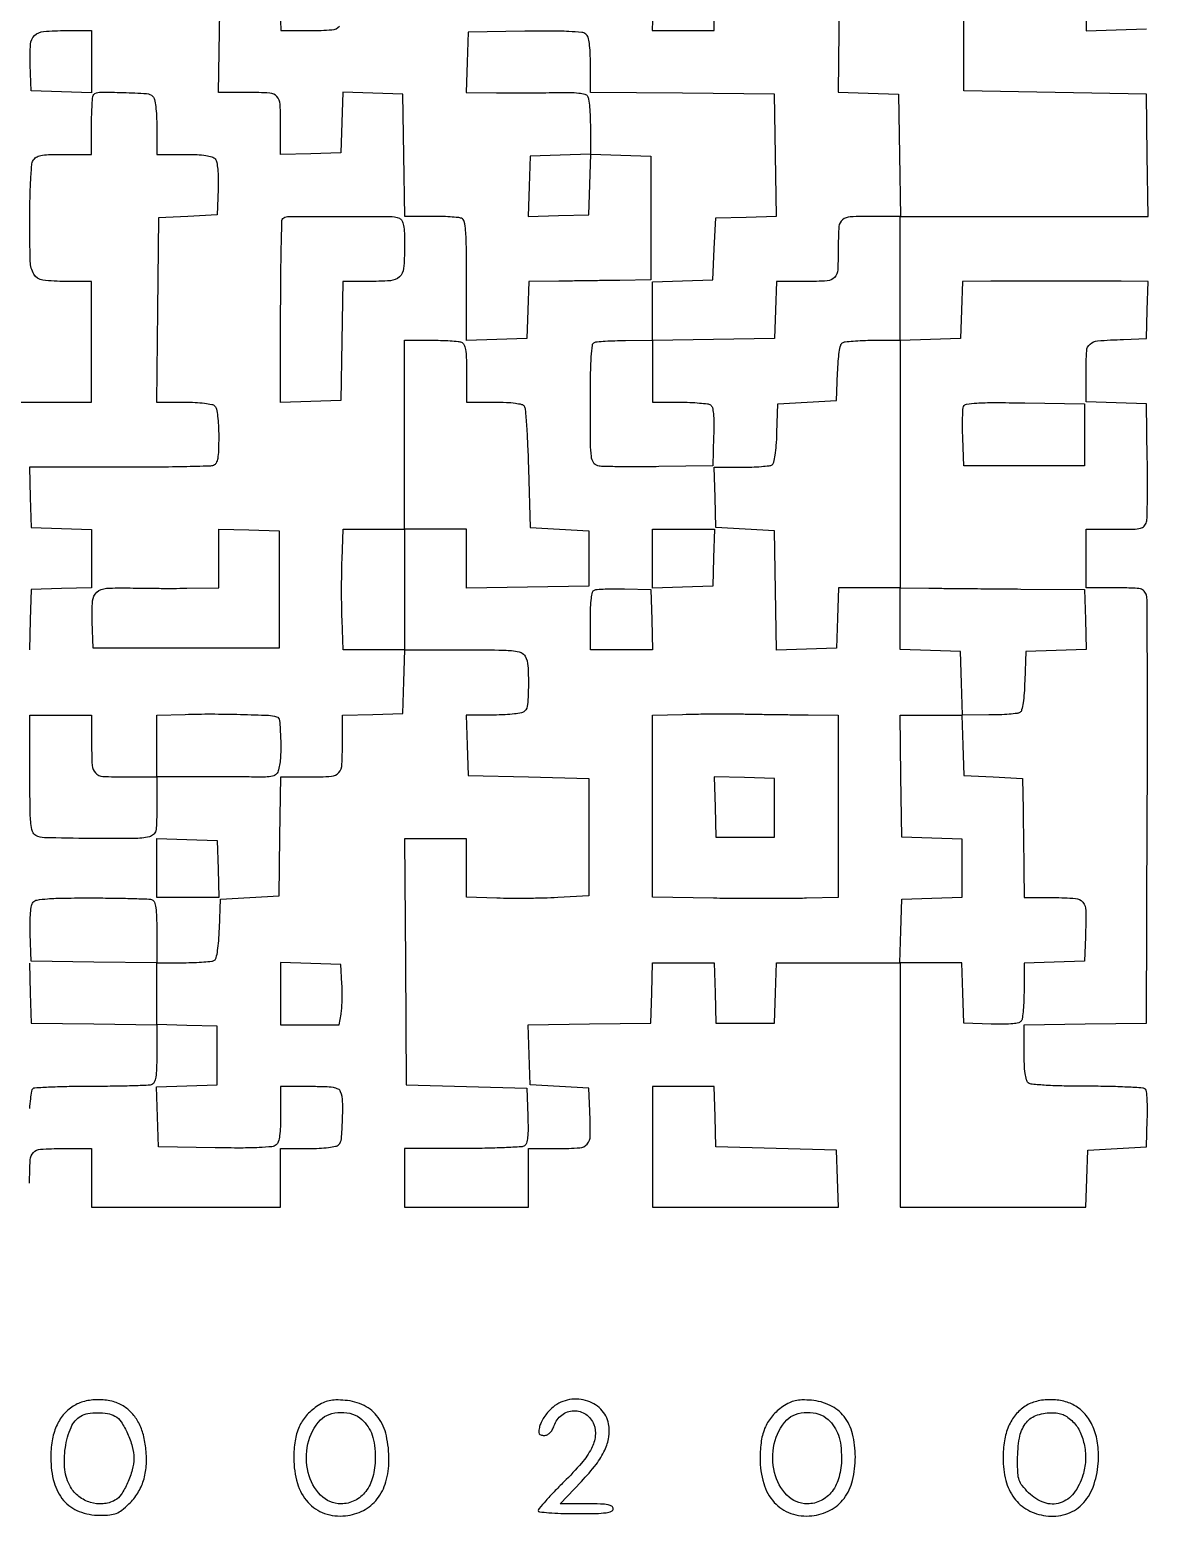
# Model space of a CAD drawing. Extents: x 156 to 936, y 95 to 969.
# Drawn here: x 593 to 936.1, y 95.2 to 551.3 of the extents above; entities that cross this region are included whole.
import ezdxf

# ---------------------------------------------------------------- set-up
doc = ezdxf.new("R2010")
doc.units = 0

msp = doc.modelspace()

# ---------------------------------------------------------------- linework, layer by layer
for points in [[(841.5, 569.5), (841.228074, 550.787816), (840.956148, 532.075632), (850.228074, 531.787816), (859.5, 531.5), (859.772065, 512.75), (860.044131, 494), (852.103853, 494, 0.010676), (844.684058, 493.841552, 0.161326), (842.305251, 492.939094, 0.205904), (841.224373, 490.873861, 0.019011), (841, 484.974799, -0.011616), (840.828179, 477.579887, -0.175745), (839.856847, 475.246107, -0.194734), (837.654189, 474.198876, -0.014789), (830.931944, 474), (822.077866, 474), (821.788933, 465.25), (821.5, 456.5), (802.75, 456.227935), (784, 455.955869), (784, 464.940409), (784, 473.924948), (793.25, 474.212474), (802.5, 474.5), (803, 484), (803.5, 493.5), (812.771926, 493.787816), (822.043852, 494.075632), (821.771926, 512.787816), (821.5, 531.5), (793.25, 531.765573), (765, 532.031147), (765, 540.393129, 0.00954), (764.925205, 544.313039, 0.026538), (764.674417, 547.054664, 0.036656), (764.259132, 548.933264, 0.147872), (763.618471, 549.901678, 0.151969), (762.323087, 550.43581, 0.010742), (758.372241, 550.704806, 0.01151), (752.824314, 550.83508, 0.00406), (744.868471, 550.774123), (727.5, 550.5), (727.212474, 541.25), (726.924948, 532), (736.212474, 531.903093, 0.002372), (740.412753, 531.879196, 0.001439), (745.382332, 531.8888, 0.001441), (750.313859, 531.926738, 0.002541), (754.386953, 531.990516, -0.00795), (758.663692, 532.011215, -0.026717), (761.456721, 531.830869, -0.039647), (763.277935, 531.467082, -0.18441), (764.12164, 530.837423, -0.109127), (764.455539, 529.915695, -0.010007), (764.724851, 527.480454, -0.012554), (764.916934, 524.530439, -0.009513), (764.984687, 521.287526), (765, 513.075052), (755.75, 512.787526), (746.5, 512.5), (746.211971, 503.211971), (745.923942, 493.923942), (755.211971, 494.211971), (764.5, 494.5), (764.788016, 503.787023), (765.076031, 513.074046), (774.288016, 512.787023), (783.5, 512.5), (783.5, 493.5), (783.5, 474.5), (774, 474.356392, -0.000274), (769.695265, 474.293679, -0.000165), (764.584874, 474.223716, -0.000165), (759.501922, 474.157478, -0.000288), (755.288933, 474.106392), (746.077866, 474), (745.788933, 465.25), (745.5, 456.5), (736.25, 456.212474), (727, 455.924948), (727, 474.355485, 0.002466), (726.948949, 484.708313, 0.018261), (726.72031, 489.634487, 0.036185), (726.288709, 492.39242, 0.249177), (725.418213, 493.393011, 0.068379), (724.400909, 493.631058, 0.007341), (721.981582, 493.821697, 0.00892), (719.079686, 493.955613, 0.007069), (715.940278, 494), (708.044131, 494), (707.772065, 512.75), (707.5, 531.5), (698.288016, 531.787023), (689.076031, 532.074046), (688.788016, 522.787023), (688.5, 513.5), (679.25, 513.212474), (670, 512.924948), (670, 520.880687, 0.011345), (669.829519, 528.393498, 0.175121), (668.857023, 530.745281, 0.195701), (666.647444, 531.80026, 0.014735), (659.870946, 532), (650.955869, 532), (651.227935, 550.75), (651.5, 569.5)], [(593, 197.418213, -0.01257), (593.178205, 204.50542, -0.179949), (594.159562, 206.785965, -0.190034), (596.370658, 207.807402, -0.014293), (603.106989, 208), (612, 208), (612, 199), (612, 190), (641, 190), (670, 190), (670, 199), (670, 208), (678.3, 208, 0.011084), (681.828493, 208.07823, 0.020332), (684.693122, 208.322289, 0.021091), (686.860329, 208.689458, 0.144849), (687.8, 209.2, 0.177167), (688.629377, 210.986201, 0.011865), (688.974536, 216.705453, 0.01606), (688.999676, 222.379382, 0.084883), (688.393011, 225.418213, 0.192406), (687.653872, 226.217093, 0.06988), (686.154102, 226.688469, 0.034532), (683.571713, 226.937024, 0.00673), (678.893011, 227), (670, 227), (670, 218.622445, -0.009512), (669.925259, 214.694117, -0.026507), (669.674557, 211.948271, -0.036628), (669.259343, 210.067419, -0.14796), (668.618471, 209.098322, -0.151969), (667.323087, 208.56419, -0.010742), (663.372241, 208.295194, -0.01151), (657.824314, 208.16492, -0.00406), (649.868471, 208.225877), (632.5, 208.5), (632.212977, 217.711984), (631.925954, 226.923969), (641.212977, 227.211984), (650.5, 227.5), (650.5, 236.5), (650.5, 245.5), (641.25, 245.787526), (632, 246.075052), (632, 255.537526), (632, 265), (640.25, 265.015313, 0.008591), (643.498009, 265.077158, 0.011595), (646.431384, 265.251635, 0.008743), (648.855762, 265.495093, 0.112618), (649.707902, 265.798312, 0.195149), (650.24575, 266.552989, 0.020215), (650.673305, 268.737125, 0.020298), (651.008289, 271.707636, 0.009786), (651.207902, 275.532999), (651.5, 284.5), (660.5, 285), (669.5, 285.5), (669.772559, 303.75), (670.045117, 322), (678.905927, 322, 0.016806), (685.556298, 322.223601, 0.20087), (687.807845, 323.349476, 0.167752), (688.798523, 325.842548, 0.010985), (688.986345, 333.712474), (689, 340.924948), (698.25, 341.212474), (707.5, 341.5), (707.786212, 351.25), (708.072424, 361), (726.001028, 361, -0.002155), (736.960232, 360.952766, -0.023261), (741.384548, 360.708594, -0.064996), (743.720129, 360.158147, -0.181488), (744.964816, 359.065741, -0.107088), (745.817478, 356.078409, -0.018612), (745.979465, 350.178425, -0.015314), (745.740238, 344.259859, -0.180517), (744.8, 342.2, -0.145015), (743.858679, 341.688958, -0.021051), (741.684979, 341.321964, -0.020283), (738.809501, 341.078116, -0.01101), (735.262474, 341), (726.924948, 341), (727.212474, 331.75), (727.5, 322.5), (746, 322), (764.5, 321.5), (764.5, 303.5), (764.5, 285.5), (755, 285, -0.006705), (750.692462, 284.831176, -0.004022), (745.573437, 284.74047, -0.004027), (740.478127, 284.732216, -0.007), (736.25, 284.81862), (727, 285.13724), (727, 294.06862), (727, 303), (717.487975, 303), (707.97595, 303), (708.237975, 265.25), (708.5, 227.5), (727, 227), (745.5, 226.5), (745.793098, 218.085653, -0.008519), (745.864234, 214.085459, -0.027159), (745.721251, 211.4185, -0.039341), (745.389362, 209.659703, -0.187221), (744.793098, 208.850966, -0.128063), (743.767033, 208.521621, -0.002999), (738.665785, 208.267102, -0.006444), (732.645645, 208.080621, -0.004304), (725.75, 208.015313), (708, 208), (708, 199), (708, 190), (727, 190), (746, 190), (746, 199), (746, 208), (754.980948, 208, 0.01682), (761.732324, 208.227183, 0.202101), (764.009281, 209.372662, 0.176722), (764.941866, 211.88044, 0.012322), (764.800912, 219.520917), (764.5, 226.5), (755.5, 227), (746.5, 227.5), (746.212768, 236.727798), (745.925536, 245.955596), (764.712768, 246.227798), (783.5, 246.5), (783.787526, 255.75), (784.075052, 265), (793.5, 265), (802.924948, 265), (803.212474, 255.75), (803.5, 246.5), (812.5, 246.5), (821.5, 246.5), (821.787526, 255.75), (822.075052, 265), (841.037526, 265), (860, 265), (860, 227.5), (860, 190), (888.461067, 190), (916.922134, 190), (917.211067, 198.75), (917.5, 207.5), (926.5, 208), (935.5, 208.5), (935.792979, 216.907021, 0.010281), (935.839885, 220.193128, 0.014674), (935.735951, 223.108424, 0.010537), (935.52991, 225.49676, 0.171211), (935.187424, 226.212576, 0.182454), (934.388173, 226.573784, 0.003241), (929.600525, 226.847166, 0.007661), (923.956347, 227.046125, 0.004979), (917.429967, 227.111111, -0.004777), (910.294868, 227.179281, -0.009906), (904.729499, 227.395995, -0.006875), (900.430242, 227.708157, -0.152796), (899.285523, 228.178, -0.157712), (898.707951, 229.088633, -0.029204), (898.320385, 231.061396, -0.023875), (898.075369, 233.843104, -0.010029), (898, 237.600379), (898, 245.955869), (916.75, 246.227935), (935.5, 246.5), (935.773353, 311, 0.0008), (935.838997, 335.887072, 0.001267), (935.807077, 357.214063, 0.00027), (935.721383, 375.962205, 0.057926), (935.504301, 377.75, 0.122696), (934.850316, 379.003959, 0.154689), (933.732751, 379.672269, 0.053344), (931.549255, 379.947567, 0.004708), (925.980948, 380), (917, 380), (917, 389), (917, 398), (925.980948, 398, 0.004723), (931.546285, 398.052569, 0.05326), (933.733241, 398.32806, 0.153853), (934.855448, 398.996239, 0.122337), (935.516124, 400.25, 0.054093), (935.724896, 401.805286, 0.002845), (935.823778, 406.832812, 0.00446), (935.854068, 412.824029, 0.003227), (935.785177, 419.5), (935.5, 436.5), (926.25, 436.787526), (917, 437.075052), (917, 446.018474, -0.014194), (917.190094, 452.713321, -0.199365), (918.215838, 454.834916, -0.165063), (920.527107, 455.811311, -0.009054), (928.5, 456.245668), (935.5, 456.5), (935.788933, 465.25), (936.077866, 474), (927.788933, 474.065134, 0.000906), (916.804713, 474.131539, 0.000875), (905.692532, 474.159122, 0.000916), (895.575475, 474.147996, 0.001976), (887.788933, 474.094396), (879.077866, 474), (878.788933, 465.25), (878.5, 456.5), (869.25, 456.212474), (860, 455.924948), (860, 474.962474), (860, 494), (898.022065, 494), (936.044131, 494), (935.772065, 512.75), (935.5, 531.5), (907.5, 532), (879.5, 532.5), (879.5, 560.5)], [(669.787526, 560.25), (670.075052, 551), (679.018474, 551, 0.016964), (685.739673, 551.228106, 0.202443), (688.011851, 552.374694, 0.176255)], [(584, 437), (612, 437), (612, 455.5), (612, 474), (604.071429, 474, -0.03146), (597.034768, 474.443184, -0.235148), (594.331744, 476.244032, -0.124353), (593.221994, 480.196123, -0.006815), (593.057236, 493.183811, -0.005759), (593.135716, 499.480913, -0.008115), (593.361411, 505.090742, -0.005133), (593.674271, 509.773812, -0.103978), (594.071397, 511.133406, -0.13224), (594.986195, 512.106849, -0.08993), (596.408799, 512.665368, -0.041833), (598.827644, 512.935261, -0.006876), (603.535184, 513), (612, 513), (612, 521.833333, -0.007039), (612.048334, 525.266524, -0.010477), (612.195833, 528.267708, -0.005871), (612.400808, 530.76784, -0.174709), (612.666667, 531.333333, -0.198122), (614.482791, 532.088833, -0.008111), (621.70607, 531.993615, -0.008491), (628.897038, 531.659831, -0.182495), (630.8, 530.8, -0.144849), (631.310542, 529.860329, -0.021091), (631.677711, 527.693122, -0.020332), (631.92177, 524.828493, -0.011084), (632, 521.3), (632, 513), (640.377555, 513, -0.009406), (644.342652, 512.9254, -0.027148), (647.078343, 512.673265, -0.03848), (648.939147, 512.251072, -0.145524), (649.921326, 511.594796, -0.126804), (650.405224, 510.568167, -0.023545), (650.701133, 508.485252, -0.021342), (650.842502, 505.735348, -0.01153), (650.793771, 502.344796), (650.5, 494.5), (641.5, 494), (632.5, 493.5), (632.234427, 465.25), (631.968853, 437), (640.284427, 437, -0.011053), (643.820611, 436.921818, -0.020312), (646.689743, 436.677846, -0.021074), (648.859644, 436.31075, -0.144918), (649.8, 435.8, -0.144372), (650.309096, 434.865077, -0.021205), (650.676767, 432.716356, -0.02047), (650.921443, 429.882657, -0.0113), (651, 426.406989, -0.007619), (650.935, 422.141753, -0.03686), (650.683212, 419.733246, -0.073109), (650.208851, 418.319859, -0.185749), (649.418213, 417.606989, -0.085483), (648.183073, 417.361937, -0.001101), (640.235952, 417.178303, -0.003161), (631.017711, 417.043909, -0.002064), (620.380687, 417), (592.924948, 417), (593.212474, 407.75), (593.5, 398.5), (602.75, 398.212474), (612, 397.924948), (612, 389), (612, 380.075052), (602.75, 379.787526), (593.5, 379.5), (593.212474, 370.25), (592.924948, 361)], [(592.925929, 264.925929), (593.212964, 255.712964), (593.5, 246.5), (612.75, 246.228407), (632, 245.956814), (632, 237.085396, -0.007083), (631.935807, 232.554361, -0.032145), (631.691749, 229.926298, -0.059769), (631.248024, 228.361207, -0.204983), (630.506166, 227.64074, -0.081706), (629.391267, 227.410838, -0.002225), (624.40274, 227.231881, -0.004554), (618.519883, 227.100667, -0.0031), (611.826267, 227.053852, 0.004215), (605.182972, 226.992569, 0.006566), (599.460743, 226.816346, 0.002406), (594.566797, 226.577675, 0.185033), (593.864492, 226.264492, 0.161389), (593.545252, 225.628768, 0.007609), (593.230169, 223.221419, 0.011873), (592.963526, 220.305251, 0.008199)]]:
    msp.add_lwpolyline(points, format="xyb")
for points in [[(916.772202, 569.712768), (917.044404, 550.925536), (926.272202, 551.212768), (935.5, 551.5)], [(784.212474, 560.25), (783.924948, 551), (793.462474, 551), (803, 551), (803, 560.5)]]:
    msp.add_lwpolyline(points)
for points in [[(612, 541.462474), (612, 531.924948), (602.75, 532.212474), (593.5, 532.5), (593.203802, 540.479635, -0.024754), (593.2824, 546.820328, -0.188489), (594.515788, 549.478047, -0.172538), (597.288424, 550.722818, -0.02007), (604.19113, 551), (612, 551)], [(706.418213, 493.393011, -0.187357), (707.210871, 492.673841, -0.072351), (707.684529, 491.240199, -0.036286), (707.935508, 488.790701, -0.007391), (708, 484.428195, -0.022822), (707.707056, 478.013388, -0.186915), (706.427771, 475.436728, -0.168803), (703.674686, 474.253408, -0.017874), (696.5883, 474), (689.045117, 474), (688.772559, 455.75), (688.5, 437.5), (679.25, 437.212474), (670, 436.924948), (670, 464.795808, -0.002238), (670.04805, 475.528529, -0.003601), (670.195833, 484.675435, -0.000736), (670.395151, 492.701469, -0.192086), (670.666667, 493.333333, -0.19747), (672.092554, 493.928599, -0.000971), (688.045529, 493.98621, -0.001835), (703.429984, 493.95544, -0.09043)], [(725.418213, 455.393011, -0.192406), (726.217093, 454.653872, -0.06988), (726.688469, 453.154102, -0.034532), (726.937024, 450.571713, -0.00673), (727, 445.893011), (727, 437), (735.440983, 437, -0.009585), (739.22901, 436.92738, -0.024001), (741.983238, 436.689017, -0.029014), (743.905665, 436.314643, -0.188703), (744.690983, 435.75, -0.124562), (745.029485, 434.75056, -0.002705), (745.409226, 429.579687, -0.006022), (745.749787, 423.48843, -0.004009), (746, 416.5), (746.5, 398.5), (755.5, 398), (764.5, 397.5), (764.5, 389), (764.5, 380.5), (745.75, 380.227935), (727, 379.955869), (727, 388.977935), (727, 398), (717.5, 398), (708, 398), (708, 379.5), (708, 361), (698.570969, 361), (689.141938, 361), (688.820969, 370.25, -0.005681), (688.722736, 374.460937, -0.003336), (688.696078, 379.5, -0.003336), (688.736661, 384.539057, -0.00568), (688.84653, 388.75), (689.193059, 398), (698.59653, 398), (708, 398), (708, 427), (708, 456), (715.918213, 456, -0.00705), (719.066073, 455.955615, -0.008902), (721.9751, 455.821697, -0.007317), (724.400281, 455.631074, -0.06844)], [(784, 446.5), (784, 437), (792.25, 436.984687, -0.009158), (795.503986, 436.919039, -0.01219), (798.455895, 436.733216, -0.009524), (800.89348, 436.473134, -0.110447), (801.791346, 436.150117, -0.190691), (802.391596, 435.324421, -0.03736), (802.721257, 433.481964, -0.025891), (802.863419, 430.674656, -0.007874), (802.791346, 426.41543), (802.5, 417.5), (786, 417.214485, -0.003332), (779.515656, 417.145502, -0.004581), (773.685937, 417.175744, -0.002978), (768.797256, 417.275019, -0.053901), (767.25, 417.483537, -0.196647), (765.946315, 418.434065, -0.109002), (765.28811, 420.32289, -0.027913), (765.039706, 424.301399, -0.001636), (765, 436.435719, -0.003229), (765.058244, 445.454699, -0.01328), (765.27384, 450.91343, -0.013572), (765.609111, 454.501275, -0.273249), (766.25, 455.337719, -0.075375), (767.103532, 455.540327, -0.005317), (769.55625, 455.717133, -0.007419), (772.498917, 455.854035, -0.005521), (775.75, 455.921053), (784, 456)], [(860, 418), (860, 380), (868.75, 379.913592, 0.000201), (873.384629, 379.869685, 0.000056), (880.657812, 379.804511, 0.000056), (888.89259, 379.732562, 0.000059), (897, 379.663592), (916.5, 379.5), (916.787023, 370.288016), (917.074046, 361.076031), (907.787023, 360.788016), (898.5, 360.5), (898.207902, 351.532999, -0.009786), (898.008289, 347.707636, -0.020298), (897.673305, 344.737125, -0.020215), (897.24575, 342.552989, -0.195149), (896.707902, 341.798312, -0.112754), (895.854943, 341.495059, -0.00869), (893.420361, 341.251635, -0.011554), (890.474864, 341.077155, -0.008553), (887.212474, 341.015313), (878.924948, 341), (879.212474, 331.75), (879.5, 322.5), (888.5, 322), (897.5, 321.5), (897.670976, 312, -0.000662), (897.742218, 307.72731, -0.000413), (897.814941, 302.720312, -0.000414), (897.878466, 297.784501, -0.000753), (897.920976, 293.75), (898, 285), (906.980948, 285, -0.017192), (913.752097, 284.767116, -0.20709), (916.017836, 283.595696, -0.171789), (916.939951, 281.02952, -0.011142), (916.798618, 272.988223), (916.5, 265.5), (907.25, 265.212474), (898, 264.924948), (897.984687, 256.712474, -0.009211), (897.918956, 253.472742, -0.012245), (897.732898, 250.532567, -0.009596), (897.472431, 248.104817, -0.110258), (897.149034, 247.206902, -0.187221), (896.340297, 246.610638, -0.039341), (894.5815, 246.278749, -0.027159), (891.914541, 246.135766, -0.008519), (887.914347, 246.206902), (879.5, 246.5), (879.212474, 255.75), (878.924948, 265), (869.426262, 265), (859.927576, 265), (860.213788, 274.75), (860.5, 284.5), (869.75, 284.787526), (879, 285.075052), (879, 294), (879, 302.924948), (869.75, 303.212474), (860.5, 303.5), (860.227935, 322.25), (859.955869, 341), (869.514147, 341), (879.072424, 341), (878.786212, 350.75), (878.5, 360.5), (869.25, 360.787526), (860, 361.075052), (860, 370.537526), (860, 380), (850.537526, 380), (841.075052, 380), (840.787526, 370.75), (840.5, 361.5), (831.272703, 361.212775), (822.045405, 360.925549), (821.772703, 379.212775), (821.5, 397.5), (812.5, 398), (803.5, 398.5), (803.212474, 407.75), (802.924948, 417), (811.212474, 417.015313, 0.008553), (814.474864, 417.077155, 0.011554), (817.420361, 417.251635, 0.00869), (819.854943, 417.495059, 0.112754), (820.707902, 417.798312, 0.195149), (821.24575, 418.552989, 0.020215), (821.673305, 420.737125, 0.020298), (822.008289, 423.707636, 0.009786), (822.207902, 427.532999), (822.5, 436.5), (831.5, 437), (840.5, 437.5), (840.793967, 445.968156, -0.010674), (840.994333, 449.539342, -0.020911), (841.333008, 452.36687, -0.02067), (841.763838, 454.466763, -0.192561), (842.293967, 455.202843, -0.112667), (843.145071, 455.505619, -0.008725), (845.569165, 455.748704, -0.011582), (848.502124, 455.922928, -0.008579), (851.75, 455.984687), (860, 456)], [(916.5, 427), (916.5, 417.5), (898, 417.5), (879.5, 417.5), (879.206869, 425.916411, -0.006227), (879.132565, 429.238905, -0.00829), (879.152723, 432.258895, -0.006138), (879.24217, 434.775272, -0.079819), (879.434174, 435.689057, -0.271907), (880.328954, 436.402932, -0.021213), (883.49394, 436.720537, -0.015289), (888.684364, 436.860811, -0.002841), (898.227305, 436.772646), (916.5, 436.5)], [(669.5, 379.5), (669.5, 361.5), (641, 361.5), (612.5, 361.5), (612.210468, 369.693659, -0.026723), (612.325194, 376.027472, -0.196229), (613.640289, 378.687994, -0.16974), (616.558467, 379.880407, -0.019002), (623.839686, 379.979716, 0.003302), (627.467182, 379.915298, 0.001593), (632.113845, 379.878288, 0.00158), (636.957968, 379.870451, 0.002267), (641.25, 379.896533), (651, 380), (651, 389.037526), (651, 398.075052), (660.25, 397.787526), (669.5, 397.5)], [(783.787526, 370.25), (784.075052, 361), (774.537526, 361), (765, 361), (765, 369.916667, -0.008303), (765.068099, 374.017187, -0.024614), (765.299725, 376.820826, -0.031738), (765.669018, 378.689569, -0.232986), (766.25, 379.356866, -0.08407), (767.100026, 379.554893, -0.00628), (769.482813, 379.670739, -0.008556), (772.344709, 379.724863, -0.006392), (775.5, 379.690199), (783.5, 379.5)], [(668.75, 340.478428, -0.299831), (669.646765, 339.339904, -0.011857), (669.985071, 333.78736, -0.020322), (669.96536, 328.153882, -0.054442), (669.355081, 324.194043, -0.115147), (668.662809, 322.899209, -0.158733), (667.536683, 322.230744, -0.054106), (665.354368, 321.98363, -0.00445), (659.618736, 322.008014, 0.001598), (655.458583, 322.049427, 0.000928), (650.461441, 322.073922, 0.000927), (645.451828, 322.079893, 0.001563), (641.25, 322.063971), (632, 322), (632, 313.108408, -0.004791), (631.947244, 307.603351, -0.053764), (631.671358, 305.435652, -0.154685), (631.003164, 304.323338, -0.121702), (629.75, 303.66982, -0.058341), (625.013534, 303.089405, -0.004065), (611.577192, 303.126291, -0.002431), (597.592347, 303.346381, -0.118246), (594.908932, 304.048738, -0.195536), (593.904416, 305.257933, -0.05305), (593.397881, 307.743951, -0.021333), (593.156531, 312.350692, -0.002308), (593.10255, 323.005577), (593.094458, 341), (602.547229, 341), (612, 341), (612, 333.081787, 0.011759), (612.176663, 325.570915, 0.18106), (613.179831, 323.232644, 0.19079), (615.45107, 322.190353, 0.013298), (622.606989, 322), (632, 322), (632, 331.461067), (632, 340.922134), (640.75, 341.211067, -0.008839), (648.676606, 341.332598, -0.005953), (657.726695, 341.203595, -0.003195), (666.298517, 340.92448, -0.070638)], [(831.75, 341.063793), (841, 341), (841, 313.036212), (841, 285.072424), (831.25, 284.786212, -0.005573), (826.247186, 284.695144, -0.001813), (818.85625, 284.669796, -0.001807), (810.643566, 284.70109, -0.002035), (802.75, 284.791817), (784, 285.083634), (784, 313.004291), (784, 340.924948), (793.25, 341.212474, -0.004156), (797.51219, 341.309506, -0.002297), (802.720312, 341.360841, -0.002289), (807.999661, 341.364454, -0.003681), (812.5, 341.313793, 0.000868), (817.000323, 341.237811, 0.00054), (822.279688, 341.163546, 0.000542), (827.487862, 341.101549, 0.000981)], [(630.594463, 284.325378, -0.22227), (631.284866, 283.609033, -0.047349), (631.698354, 281.881285, -0.028224), (631.935795, 279.055965, -0.006853), (632, 274.371418), (632, 264.956814), (612.75, 265.228407), (593.5, 265.5), (593.207992, 273.84692, -0.010766), (593.160107, 277.410047, -0.019521), (593.29742, 280.321298, -0.020381), (593.580617, 282.54053, -0.13202), (594.046711, 283.556283, -0.182494), (595.274288, 284.254357, -0.020638), (598.508457, 284.627184, -0.015281), (603.585796, 284.845338, -0.003492), (612.183182, 284.89173, -0.002943), (618.801453, 284.842273, -0.004348), (624.606365, 284.714228, -0.002043), (629.538667, 284.542329, -0.082054)], [(670, 255.537526), (670, 246), (678.954687, 246), (687.909374, 246), (688.515505, 249.25, 0.028289), (688.728227, 250.905147, 0.009836), (688.852282, 253.307812, 0.009734), (688.885353, 255.964524, 0.011185), (688.810818, 258.5), (688.5, 264.5), (679.25, 264.787526), (670, 265.075052)], [(606.346265, 128.945902, 0.077649), (603.34708, 126.290092, 0.07158), (601.201001, 122.775114, 0.062167), (599.924214, 118.352492, 0.03947), (599.505983, 113, 0.066363), (600.500564, 105.591566, 0.111213), (603.430251, 100.065733, 0.123166), (608.194047, 96.688613, 0.093164), (614.517789, 95.5, 0.020574), (617.634123, 95.628284, 0.071933), (619.589443, 96.077667, 0.075761), (621.283779, 97.049477, 0.024452), (623.463779, 98.964893, 0.060959), (626.170858, 102.31763, 0.063462), (627.945813, 106.180376, 0.059024), (628.779281, 110.607991, 0.042583), (628.693969, 115.637482, 0.037416), (627.885023, 120.163328, 0.057362), (626.459923, 123.878637, 0.06517), (624.39971, 126.819939, 0.070634), (621.701451, 129.040484, 0.079705), (618.173806, 130.484253, 0.058958), (613.977212, 130.954635, 0.059167), (609.804008, 130.432981, 0.081987)], [(681, 128.819139, 0.065333), (677.817947, 126.008247, 0.075423), (675.648635, 122.595417, 0.066547), (674.41285, 118.341935, 0.038054), (674.018004, 113, 0.071036), (675.138175, 105.281659, 0.11177), (678.385916, 99.455999, 0.127286), (683.468062, 96.079696, 0.109106), (689.864236, 95.335487, 0.094771), (695.358781, 96.978115, 0.106859), (699.593878, 100.49052, 0.097505), (702.261021, 105.726825, 0.067031), (703.212208, 112.340245, 0.05692), (702.417827, 119.897386, 0.103374), (699.870037, 125.534833, 0.120296), (695.600962, 129.136995, 0.095624), (689.772127, 130.754965, 0.020426), (686.890322, 130.868131, 0.053952), (684.840848, 130.643024, 0.061195), (683.039681, 130.007026, 0.032859)], [(753.05147, 128.25, 0.033692), (751.863343, 126.99535, 0.027051), (750.757581, 125.5, 0.02781), (749.884548, 123.999774, 0.060412), (749.427285, 122.75, 0.023883), (749.153344, 121.264113, 0.150042), (749.277295, 120.511852, 0.222382), (749.769113, 120.120614, 0.058653), (750.793767, 120, 0.102835), (751.734737, 120.195598, 0.091962), (752.562825, 120.754025, 0.074005), (753.269743, 121.691026, 0.040816), (753.852154, 123.005733, -0.147041), (756.205836, 126.251441, -0.156683), (759.899282, 127.560233, -0.159361), (763.61711, 126.465533, -0.152429), (766.050092, 123.368249, -0.120725), (766.492154, 119.793387, -0.090949), (765.322837, 115.995185, -0.058309), (762.284429, 111.520789, -0.019354), (756.860246, 105.718439, 0.005809), (753.847923, 102.666164, 0.008828), (751.308947, 99.938233, 0.004233), (749.229979, 97.584142, 0.180665), (749, 96.968439, 0.380219), (749.363404, 96.559638, 0.008357), (752.218695, 96.271053, 0.013941), (755.881255, 96.065248, 0.007063), (760.5, 96, 0.004301), (766.719975, 96.053509, 0.028132), (769.833333, 96.282609, 0.065619), (771.479566, 96.72187, 0.303591), (772, 97.5, 0.260524), (771.581783, 98.248169, 0.092441), (770.396479, 98.703824, 0.038832), (768.14046, 98.941625, 0.006849), (763.878872, 99), (755.757744, 99), (762.269104, 105.902385, 0.023891), (766.73394, 111.112868, 0.055259), (769.425011, 115.499101, 0.073266), (770.638254, 119.511523, 0.083394), (770.561879, 123.521848, 0.151595), (768.173293, 128.039676, 0.130692), (763.506962, 130.734047, 0.124001), (757.915805, 130.82904, 0.129596)], [(824, 128.819139, 0.065333), (820.817947, 126.008247, 0.075423), (818.648635, 122.595417, 0.066547), (817.41285, 118.341935, 0.038054), (817.018004, 113, 0.071036), (818.138175, 105.281659, 0.11177), (821.385916, 99.455999, 0.127286), (826.468062, 96.079696, 0.109106), (832.864236, 95.335487, 0.095699), (838.532272, 97.041343, 0.11294), (842.778019, 100.676542, 0.099416), (845.37739, 106.203569, 0.06043), (846.25, 113.397192, 0.061154), (845.38283, 120.460674, 0.104478), (842.795297, 125.783057, 0.117222), (838.528079, 129.210572, 0.091059), (832.75769, 130.756162, 0.020544), (829.885438, 130.868253, 0.053952), (827.838584, 130.642443, 0.061087), (826.03807, 130.006148, 0.032848)], [(898.346265, 128.945902, 0.078777), (895.385901, 126.312599, 0.070771), (893.254774, 122.799437, 0.061161), (891.971487, 118.3666, 0.038777), (891.529855, 113, 0.06398), (892.37587, 106.167401, 0.097556), (894.94308, 100.790922, 0.107654), (899.133425, 97.142754, 0.092393), (904.697332, 95.313771, 0.107689), (910.752395, 95.806635, 0.123262), (915.720035, 98.79152, 0.107973), (919.143729, 104.140723, 0.06864), (920.743236, 111.390037, 0.049773), (920.634309, 117.014103, 0.064197), (919.372019, 122.019211, 0.071814), (917.049261, 126.088732, 0.090561), (913.818029, 128.96959, 0.077542), (910.225137, 130.457952, 0.059944), (906.010701, 130.958487, 0.060382), (901.832169, 130.445533, 0.081933)], [(619.150756, 125.919318, -0.125713), (621.110619, 124.12435, -0.039234), (623.039883, 120.599087, -0.039512), (624.482155, 116.564654, -0.066184), (624.956076, 113, -0.066184), (624.482155, 109.435346, -0.039512), (623.039883, 105.400913, -0.039234), (621.110619, 101.87565, -0.125713), (619.150756, 100.080682, -0.102274), (615.52501, 99.008351, -0.094243), (611.657098, 99.412904, -0.092535), (608.150228, 101.223884, -0.094278), (605.559729, 104.168174, -0.108504), (603.81677, 109.47384, -0.061796), (603.967279, 116.254284, -0.063667), (605.702595, 122.457049, -0.16226), (608.749978, 125.919889, -0.09133), (610.885567, 126.687984, -0.040812), (613.87343, 126.93211, -0.040779), (616.894687, 126.685124, -0.082264)], [(694.872699, 124.903972, -0.057823), (696.798365, 122.641975, -0.064828), (698.067896, 120.081286, -0.05492), (698.774133, 116.938701, -0.027839), (699, 112.88524, -0.065051), (698.266123, 107.268299, -0.097209), (696.102802, 102.831266, -0.114025), (692.728571, 100.010635, -0.117841), (688.5, 99, -0.203894), (682.269105, 101.651104, -0.132721), (678.449016, 108.604896, -0.114691), (678.360549, 117.396211, -0.134409), (682.240926, 124.75, -0.12214), (684.864919, 126.450334, -0.080095), (688.431191, 127.069995, -0.079001), (692.061924, 126.538014, -0.112183)], [(837.872699, 124.903972, -0.057823), (839.798365, 122.641975, -0.064828), (841.067896, 120.081286, -0.05492), (841.774133, 116.938701, -0.027839), (842, 112.88524, -0.065051), (841.266123, 107.268299, -0.097209), (839.102802, 102.831266, -0.114025), (835.728571, 100.010635, -0.117841), (831.5, 99, -0.203894), (825.269105, 101.651104, -0.132721), (821.449016, 108.604896, -0.114691), (821.360549, 117.396211, -0.134409), (825.240926, 124.75, -0.12214), (827.864919, 126.450334, -0.080095), (831.431191, 127.069995, -0.079001), (835.061924, 126.538014, -0.112183)], [(912.99127, 124.162576, -0.089171), (915.181614, 121.012107, -0.061325), (916.499899, 116.856074, -0.058085), (916.816311, 112.252431, -0.060995), (916.051712, 107.778262, -0.090053), (913.240207, 102.253264, -0.153194), (909.047815, 99.2828, -0.166365), (904.17137, 99.367182, -0.110037), (899.4, 102.4, -0.026917), (897.436967, 104.586585, -0.088108), (896.505652, 106.283293, -0.069198), (896.10075, 108.410936, -0.012471), (896, 112.44966, -0.041543), (896.56102, 119.190249, -0.113519), (898.377507, 123.582478, -0.147443), (901.583595, 126.069718, -0.090012), (906.326923, 126.969591, -0.038421), (908.317532, 126.832303, -0.06333), (909.939776, 126.379567, -0.061867), (911.422806, 125.526058, -0.034914)]]:
    msp.add_lwpolyline(points, format="xyb", close=True)
for points in [[(802.788933, 389.25), (802.5, 380.5), (793.25, 380.212474), (784, 379.924948), (784, 388.962474), (784, 398), (793.538933, 398), (803.077866, 398)], [(803.211971, 312.788029), (803.5, 303.5), (812.5, 303.5), (821.5, 303.5), (821.5, 312.5), (821.5, 321.5), (812.211971, 321.788029), (802.923942, 322.076058)], [(650.788933, 293.75), (651.077866, 285), (641.538933, 285), (632, 285), (632, 294.037526), (632, 303.075052), (641.25, 302.787526), (650.5, 302.5)], [(784, 208.5), (784, 190), (812.538933, 190), (841.077866, 190), (840.788933, 198.75), (840.5, 207.5), (822, 208), (803.5, 208.5), (803.212474, 217.75), (802.924948, 227), (793.462474, 227), (784, 227)]]:
    msp.add_lwpolyline(points, close=True)

doc.saveas('drawing.dxf')
